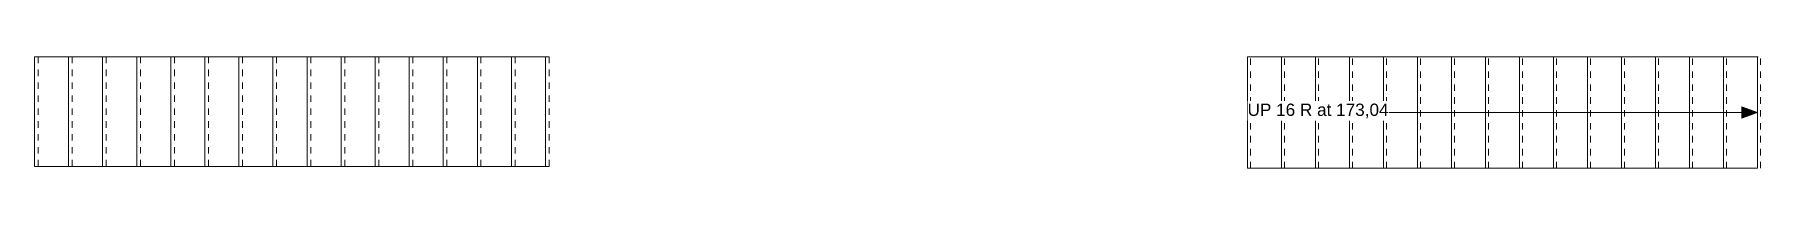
# Model space of a CAD drawing. Header units: millimetres. Extents: x 4940 to 19128, y -5885 to -4970.
import ezdxf

# ---------------------------------------------------------------- set-up
doc = ezdxf.new("R2010")
doc.units = ezdxf.units.MM
doc.header["$LTSCALE"] = 50
doc.linetypes.add('VW-01 Short Dashed', pattern=[2.116125, 1.058062, -1.058062])
doc.layers.add('pio-Custom Stair', color=7, linetype='Continuous', lineweight=5)
doc.layers.add('pio-Simple Stair', color=7, linetype='Continuous', lineweight=5)
doc.styles.add('Arial', font='Arial.ttf')

# ---------------------------------------------------------------- blocks, each defined once
blk = doc.blocks.new('Group')
at = {"color": 255, "linetype": 'Continuous', "lineweight": 5, "transparency": 33554687}
blk.add_wipeout([(4200, -900), (-30, -900), (-30, 0), (4200, 0)], dxfattribs=at).dxf.layer = 'pio-Simple Stair'
at = {"layer": 'pio-Simple Stair', "color": 7, "linetype": 'VW-01 Short Dashed', "lineweight": 9, "transparency": 33554687}
for p, q in [((0, 0), (0, -900)), ((280, 0), (280, -900)), ((560, 0), (560, -900)), ((840, 0), (840, -900)), ((1120, 0), (1120, -900)), ((1400, 0), (1400, -900)), ((1680, 0), (1680, -900)), ((1960, 0), (1960, -900)), ((2240, 0), (2240, -900)), ((2520, 0), (2520, -900)), ((2800, 0), (2800, -900)), ((3080, 0), (3080, -900)), ((3360, 0), (3360, -900)), ((3640, 0), (3640, -900)), ((3920, 0), (3920, -900)), ((4200, 0), (4200, -900))]:
    blk.add_line(p, q, dxfattribs=at)
at = {"layer": 'pio-Simple Stair', "color": 7, "linetype": 'Continuous', "lineweight": 5, "transparency": 33554687}
for p, q in [((250, 0), (250, -900)), ((530, 0), (530, -900)), ((810, 0), (810, -900)), ((1090, 0), (1090, -900)), ((1370, 0), (1370, -900)), ((1650, 0), (1650, -900)), ((1930, 0), (1930, -900)), ((2210, 0), (2210, -900)), ((2490, 0), (2490, -900)), ((2770, 0), (2770, -900)), ((3050, 0), (3050, -900)), ((3330, 0), (3330, -900)), ((3610, 0), (3610, -900)), ((3890, 0), (3890, -900)), ((4170, 0), (4170, -900))]:
    blk.add_line(p, q, dxfattribs=at)
at = {"layer": 'pio-Simple Stair', "color": 7, "linetype": 'Continuous', "lineweight": 5, "transparency": 33554687, "flags": 128}
blk.add_lwpolyline([(4200, -900), (-30, -900), (-30, 0), (4200, 0)], dxfattribs=at)
blk = doc.blocks.new('{BD6BF9EB-8649-490E-A473-6071034A077E} (2D)')
at = {"layer": 'pio-Simple Stair', "color": 7, "transparency": 33554687}
blk.add_blockref('Group', (0, 0), dxfattribs=at)
at = {"layer": 'pio-Simple Stair', "color": 0, "flags": 1}
for tag in ['IFC_UUID', 'instanceID']:
    blk.add_attdef(tag, (4940.4, -5870.4), '', height=0.18, dxfattribs=at)
blk = doc.blocks.new('{DAA2676A-EEB2-4AB2-AAC3-3F84B5BB0554} (2D)')
at = {"layer": 'pio-Custom Stair', "color": 0, "flags": 1}
for tag in ['IFC_UUID', 'instanceID']:
    blk.add_attdef(tag, (14911, -5885), '', height=0.18, dxfattribs=at)
at = {"color": 255, "linetype": 'Continuous', "lineweight": 5, "transparency": 33554687}
blk.add_wipeout([(0, -457), (279, -457), (279, 457), (0, 457)], dxfattribs=at).dxf.layer = 'pio-Custom Stair'
at = {"layer": 'pio-Custom Stair', "color": 7, "linetype": 'VW-01 Short Dashed', "lineweight": 5, "transparency": 33554687}
blk.add_line((25, -457), (25, 457), dxfattribs=at)
at = {"layer": 'pio-Custom Stair', "color": 7, "linetype": 'Continuous', "lineweight": 5, "transparency": 33554687, "flags": 128}
blk.add_lwpolyline([(0, -457), (279, -457), (279, 457), (0, 457)], close=True, dxfattribs=at)
at = {"color": 255, "linetype": 'Continuous', "lineweight": 5, "transparency": 33554687}
blk.add_wipeout([(279, -457), (559, -457), (559, 457), (279, 457)], dxfattribs=at).dxf.layer = 'pio-Custom Stair'
at = {"layer": 'pio-Custom Stair', "color": 7, "linetype": 'VW-01 Short Dashed', "lineweight": 5, "transparency": 33554687}
blk.add_line((305, -457), (305, 457), dxfattribs=at)
at = {"layer": 'pio-Custom Stair', "color": 7, "linetype": 'Continuous', "lineweight": 5, "transparency": 33554687, "flags": 128}
blk.add_lwpolyline([(279, -457), (559, -457), (559, 457), (279, 457)], close=True, dxfattribs=at)
at = {"color": 255, "linetype": 'Continuous', "lineweight": 5, "transparency": 33554687}
blk.add_wipeout([(559, -457), (838, -457), (838, 457), (559, 457)], dxfattribs=at).dxf.layer = 'pio-Custom Stair'
at = {"layer": 'pio-Custom Stair', "color": 7, "linetype": 'VW-01 Short Dashed', "lineweight": 5, "transparency": 33554687}
blk.add_line((584, -457), (584, 457), dxfattribs=at)
at = {"layer": 'pio-Custom Stair', "color": 7, "linetype": 'Continuous', "lineweight": 5, "transparency": 33554687, "flags": 128}
blk.add_lwpolyline([(559, -457), (838, -457), (838, 457), (559, 457)], close=True, dxfattribs=at)
at = {"color": 255, "linetype": 'Continuous', "lineweight": 5, "transparency": 33554687}
blk.add_wipeout([(838, -457), (1118, -457), (1118, 457), (838, 457)], dxfattribs=at).dxf.layer = 'pio-Custom Stair'
at = {"layer": 'pio-Custom Stair', "color": 7, "linetype": 'VW-01 Short Dashed', "lineweight": 5, "transparency": 33554687}
blk.add_line((864, -457), (864, 457), dxfattribs=at)
at = {"layer": 'pio-Custom Stair', "color": 7, "linetype": 'Continuous', "lineweight": 5, "transparency": 33554687, "flags": 128}
blk.add_lwpolyline([(838, -457), (1118, -457), (1118, 457), (838, 457)], close=True, dxfattribs=at)
at = {"color": 255, "linetype": 'Continuous', "lineweight": 5, "transparency": 33554687}
blk.add_wipeout([(1118, -457), (1397, -457), (1397, 457), (1118, 457)], dxfattribs=at).dxf.layer = 'pio-Custom Stair'
at = {"layer": 'pio-Custom Stair', "color": 7, "linetype": 'VW-01 Short Dashed', "lineweight": 5, "transparency": 33554687}
blk.add_line((1143, -457), (1143, 457), dxfattribs=at)
at = {"layer": 'pio-Custom Stair', "color": 7, "linetype": 'Continuous', "lineweight": 5, "transparency": 33554687, "flags": 128}
blk.add_lwpolyline([(1118, -457), (1397, -457), (1397, 457), (1118, 457)], close=True, dxfattribs=at)
at = {"color": 255, "linetype": 'Continuous', "lineweight": 5, "transparency": 33554687}
blk.add_wipeout([(1397, -457), (1676, -457), (1676, 457), (1397, 457)], dxfattribs=at).dxf.layer = 'pio-Custom Stair'
at = {"layer": 'pio-Custom Stair', "color": 7, "linetype": 'VW-01 Short Dashed', "lineweight": 5, "transparency": 33554687}
blk.add_line((1422, -457), (1422, 457), dxfattribs=at)
at = {"layer": 'pio-Custom Stair', "color": 7, "linetype": 'Continuous', "lineweight": 5, "transparency": 33554687, "flags": 128}
blk.add_lwpolyline([(1397, -457), (1676, -457), (1676, 457), (1397, 457)], close=True, dxfattribs=at)
at = {"color": 255, "linetype": 'Continuous', "lineweight": 5, "transparency": 33554687}
blk.add_wipeout([(1676, -457), (1956, -457), (1956, 457), (1676, 457)], dxfattribs=at).dxf.layer = 'pio-Custom Stair'
at = {"layer": 'pio-Custom Stair', "color": 7, "linetype": 'VW-01 Short Dashed', "lineweight": 5, "transparency": 33554687}
blk.add_line((1702, -457), (1702, 457), dxfattribs=at)
at = {"layer": 'pio-Custom Stair', "color": 7, "linetype": 'Continuous', "lineweight": 5, "transparency": 33554687, "flags": 128}
blk.add_lwpolyline([(1676, -457), (1956, -457), (1956, 457), (1676, 457)], close=True, dxfattribs=at)
at = {"color": 255, "linetype": 'Continuous', "lineweight": 5, "transparency": 33554687}
blk.add_wipeout([(1956, -457), (2235, -457), (2235, 457), (1956, 457)], dxfattribs=at).dxf.layer = 'pio-Custom Stair'
at = {"layer": 'pio-Custom Stair', "color": 7, "linetype": 'VW-01 Short Dashed', "lineweight": 5, "transparency": 33554687}
blk.add_line((1981, -457), (1981, 457), dxfattribs=at)
at = {"layer": 'pio-Custom Stair', "color": 7, "linetype": 'Continuous', "lineweight": 5, "transparency": 33554687, "flags": 128}
blk.add_lwpolyline([(1956, -457), (2235, -457), (2235, 457), (1956, 457)], close=True, dxfattribs=at)
at = {"color": 255, "linetype": 'Continuous', "lineweight": 5, "transparency": 33554687}
blk.add_wipeout([(2235, -457), (2515, -457), (2515, 457), (2235, 457)], dxfattribs=at).dxf.layer = 'pio-Custom Stair'
at = {"layer": 'pio-Custom Stair', "color": 7, "linetype": 'VW-01 Short Dashed', "lineweight": 5, "transparency": 33554687}
blk.add_line((2261, -457), (2261, 457), dxfattribs=at)
at = {"layer": 'pio-Custom Stair', "color": 7, "linetype": 'Continuous', "lineweight": 5, "transparency": 33554687, "flags": 128}
blk.add_lwpolyline([(2235, -457), (2515, -457), (2515, 457), (2235, 457)], close=True, dxfattribs=at)
at = {"color": 255, "linetype": 'Continuous', "lineweight": 5, "transparency": 33554687}
blk.add_wipeout([(2515, -457), (2794, -457), (2794, 457), (2515, 457)], dxfattribs=at).dxf.layer = 'pio-Custom Stair'
at = {"layer": 'pio-Custom Stair', "color": 7, "linetype": 'VW-01 Short Dashed', "lineweight": 5, "transparency": 33554687}
blk.add_line((2540, -457), (2540, 457), dxfattribs=at)
at = {"layer": 'pio-Custom Stair', "color": 7, "linetype": 'Continuous', "lineweight": 5, "transparency": 33554687, "flags": 128}
blk.add_lwpolyline([(2515, -457), (2794, -457), (2794, 457), (2515, 457)], close=True, dxfattribs=at)
at = {"color": 255, "linetype": 'Continuous', "lineweight": 5, "transparency": 33554687}
blk.add_wipeout([(2794, -457), (3073, -457), (3073, 457), (2794, 457)], dxfattribs=at).dxf.layer = 'pio-Custom Stair'
at = {"layer": 'pio-Custom Stair', "color": 7, "linetype": 'VW-01 Short Dashed', "lineweight": 5, "transparency": 33554687}
blk.add_line((2819, -457), (2819, 457), dxfattribs=at)
at = {"layer": 'pio-Custom Stair', "color": 7, "linetype": 'Continuous', "lineweight": 5, "transparency": 33554687, "flags": 128}
blk.add_lwpolyline([(2794, -457), (3073, -457), (3073, 457), (2794, 457)], close=True, dxfattribs=at)
at = {"color": 255, "linetype": 'Continuous', "lineweight": 5, "transparency": 33554687}
blk.add_wipeout([(3073, -457), (3353, -457), (3353, 457), (3073, 457)], dxfattribs=at).dxf.layer = 'pio-Custom Stair'
at = {"layer": 'pio-Custom Stair', "color": 7, "linetype": 'VW-01 Short Dashed', "lineweight": 5, "transparency": 33554687}
blk.add_line((3099, -457), (3099, 457), dxfattribs=at)
at = {"layer": 'pio-Custom Stair', "color": 7, "linetype": 'Continuous', "lineweight": 5, "transparency": 33554687, "flags": 128}
blk.add_lwpolyline([(3073, -457), (3353, -457), (3353, 457), (3073, 457)], close=True, dxfattribs=at)
at = {"color": 255, "linetype": 'Continuous', "lineweight": 5, "transparency": 33554687}
blk.add_wipeout([(3353, -457), (3632, -457), (3632, 457), (3353, 457)], dxfattribs=at).dxf.layer = 'pio-Custom Stair'
at = {"layer": 'pio-Custom Stair', "color": 7, "linetype": 'VW-01 Short Dashed', "lineweight": 5, "transparency": 33554687}
blk.add_line((3378, -457), (3378, 457), dxfattribs=at)
at = {"layer": 'pio-Custom Stair', "color": 7, "linetype": 'Continuous', "lineweight": 5, "transparency": 33554687, "flags": 128}
blk.add_lwpolyline([(3353, -457), (3632, -457), (3632, 457), (3353, 457)], close=True, dxfattribs=at)
at = {"color": 255, "linetype": 'Continuous', "lineweight": 5, "transparency": 33554687}
blk.add_wipeout([(3632, -457), (3912, -457), (3912, 457), (3632, 457)], dxfattribs=at).dxf.layer = 'pio-Custom Stair'
at = {"layer": 'pio-Custom Stair', "color": 7, "linetype": 'VW-01 Short Dashed', "lineweight": 5, "transparency": 33554687}
blk.add_line((3658, -457), (3658, 457), dxfattribs=at)
at = {"layer": 'pio-Custom Stair', "color": 7, "linetype": 'Continuous', "lineweight": 5, "transparency": 33554687, "flags": 128}
blk.add_lwpolyline([(3632, -457), (3912, -457), (3912, 457), (3632, 457)], close=True, dxfattribs=at)
at = {"color": 255, "linetype": 'Continuous', "lineweight": 5, "transparency": 33554687}
blk.add_wipeout([(3912, -457), (4191, -457), (4191, 457), (3912, 457)], dxfattribs=at).dxf.layer = 'pio-Custom Stair'
at = {"layer": 'pio-Custom Stair', "linetype": 'Continuous', "lineweight": 0, "transparency": 33554687}
blk.add_hatch(color=7, dxfattribs=at).paths.add_polyline_path([(4064, 46), (4191, 0), (4064, -46)])
at = {"layer": 'pio-Custom Stair', "color": 7, "linetype": 'VW-01 Short Dashed', "lineweight": 5, "transparency": 33554687}
for p, q in [((3937, -457), (3937, 457)), ((4216, -457), (4216, 457)), ((4191, 0), (4186, 0))]:
    blk.add_line(p, q, dxfattribs=at)
at = {"layer": 'pio-Custom Stair', "color": 7, "linetype": 'Continuous', "lineweight": 5, "transparency": 33554687}
blk.add_line((4191, 457), (4191, -457), dxfattribs=at)
at = {"layer": 'pio-Custom Stair', "color": 7, "linetype": 'Continuous', "lineweight": 5, "transparency": 33554687, "flags": 128}
for points in [[(3912, -457), (4191, -457), (4191, 457), (3912, 457)], [(4064, 46), (4191, 0), (4064, -46)]]:
    blk.add_lwpolyline(points, close=True, dxfattribs=at)
at = {"layer": 'pio-Custom Stair', "color": 7, "linetype": 'VW-01 Short Dashed', "lineweight": 5, "transparency": 33554687, "flags": 128}
blk.add_lwpolyline([(4191, -457), (4191, -457), (4191, 457), (4191, 457)], close=True, dxfattribs=at)
at = {"layer": 'pio-Custom Stair', "color": 7, "linetype": 'Continuous', "lineweight": 5, "transparency": 33554687, "flags": 128}
blk.add_lwpolyline([(0, 0), (0, 0), (0, 0), (0, 0), (0, 0), (1, 0), (1, 0), (2, 0), (4, 0), (9, 0), (17, 0), (35, 0), (70, 0), (140, 0), (279, 0), (279, 0), (279, 0), (280, 0), (280, 0), (280, 0), (280, 0), (282, 0), (284, 0), (288, 0), (297, 0), (314, 0), (349, 0), (419, 0), (559, 0), (559, 0), (559, 0), (559, 0), (559, 0), (559, 0), (560, 0), (561, 0), (563, 0), (568, 0), (576, 0), (594, 0), (629, 0), (698, 0), (838, 0), (838, 0), (838, 0), (838, 0), (838, 0), (839, 0), (839, 0), (840, 0), (843, 0), (847, 0), (856, 0), (873, 0), (908, 0), (978, 0), (1118, 0), (1118, 0), (1118, 0), (1118, 0), (1118, 0), (1118, 0), (1119, 0), (1120, 0), (1122, 0), (1126, 0), (1135, 0), (1153, 0), (1187, 0), (1257, 0), (1397, 0), (1397, 0), (1397, 0), (1397, 0), (1397, 0), (1398, 0), (1398, 0), (1399, 0), (1401, 0), (1406, 0), (1414, 0), (1432, 0), (1467, 0), (1537, 0), (1676, 0), (1676, 0), (1676, 0), (1677, 0), (1677, 0), (1677, 0), (1677, 0), (1679, 0), (1681, 0), (1685, 0), (1694, 0), (1711, 0), (1746, 0), (1816, 0), (1956, 0), (1956, 0), (1956, 0), (1956, 0), (1956, 0), (1956, 0), (1957, 0), (1958, 0), (1960, 0), (1965, 0), (1973, 0), (1991, 0), (2026, 0), (2096, 0), (2235, 0), (2235, 0), (2235, 0), (2235, 0), (2235, 0), (2236, 0), (2236, 0), (2237, 0), (2240, 0), (2244, 0), (2253, 0), (2270, 0), (2305, 0), (2375, 0), (2515, 0), (2515, 0), (2515, 0), (2515, 0), (2515, 0), (2515, 0), (2516, 0), (2517, 0), (2519, 0), (2523, 0), (2532, 0), (2550, 0), (2584, 0), (2654, 0), (2794, 0), (2794, 0), (2794, 0), (2794, 0), (2794, 0), (2795, 0), (2795, 0), (2796, 0), (2798, 0), (2803, 0), (2811, 0), (2829, 0), (2864, 0), (2934, 0), (3073, 0), (3073, 0), (3073, 0), (3074, 0), (3074, 0), (3074, 0), (3074, 0), (3076, 0), (3078, 0), (3082, 0), (3091, 0), (3108, 0), (3143, 0), (3213, 0), (3353, 0), (3353, 0), (3353, 0), (3353, 0), (3353, 0), (3353, 0), (3354, 0), (3355, 0), (3357, 0), (3362, 0), (3370, 0), (3388, 0), (3423, 0), (3493, 0), (3632, 0), (3632, 0), (3632, 0), (3632, 0), (3632, 0), (3633, 0), (3633, 0), (3634, 0), (3637, 0), (3641, 0), (3650, 0), (3667, 0), (3702, 0), (3772, 0), (3912, 0), (3912, 0), (3912, 0), (3912, 0), (3912, 0), (3912, 0), (3913, 0), (3914, 0), (3916, 0), (3920, 0), (3929, 0), (3947, 0), (3981, 0), (4051, 0), (4191, 0)], dxfattribs=at)
at = {"color": 255, "linetype": 'Continuous', "lineweight": 5, "transparency": 33554687}
blk.add_wipeout([(0, -68), (1161, -68), (1161, 93), (0, 93)], dxfattribs=at).dxf.layer = 'pio-Custom Stair'
at = {"layer": 'pio-Custom Stair', "color": 7, "transparency": 33554687, "insert": (0, 13), "char_height": 100.87, "attachment_point": 4, "line_spacing_factor": 0.960695, "style": 'Arial'}
blk.add_mtext('UP 16 R at 173,04', dxfattribs=at)

msp = doc.modelspace()

# ---------------------------------------------------------------- block references
at = {"layer": 'pio-Custom Stair', "color": 7, "transparency": 33554687}
msp.add_blockref('{DAA2676A-EEB2-4AB2-AAC3-3F84B5BB0554} (2D)', (14911.2, -5427.6), dxfattribs=at)
at = {"layer": 'pio-Simple Stair', "color": 7, "transparency": 33554687}
msp.add_blockref('{BD6BF9EB-8649-490E-A473-6071034A077E} (2D)', (4970.4, -4970.4), dxfattribs=at)

doc.saveas('drawing.dxf')
